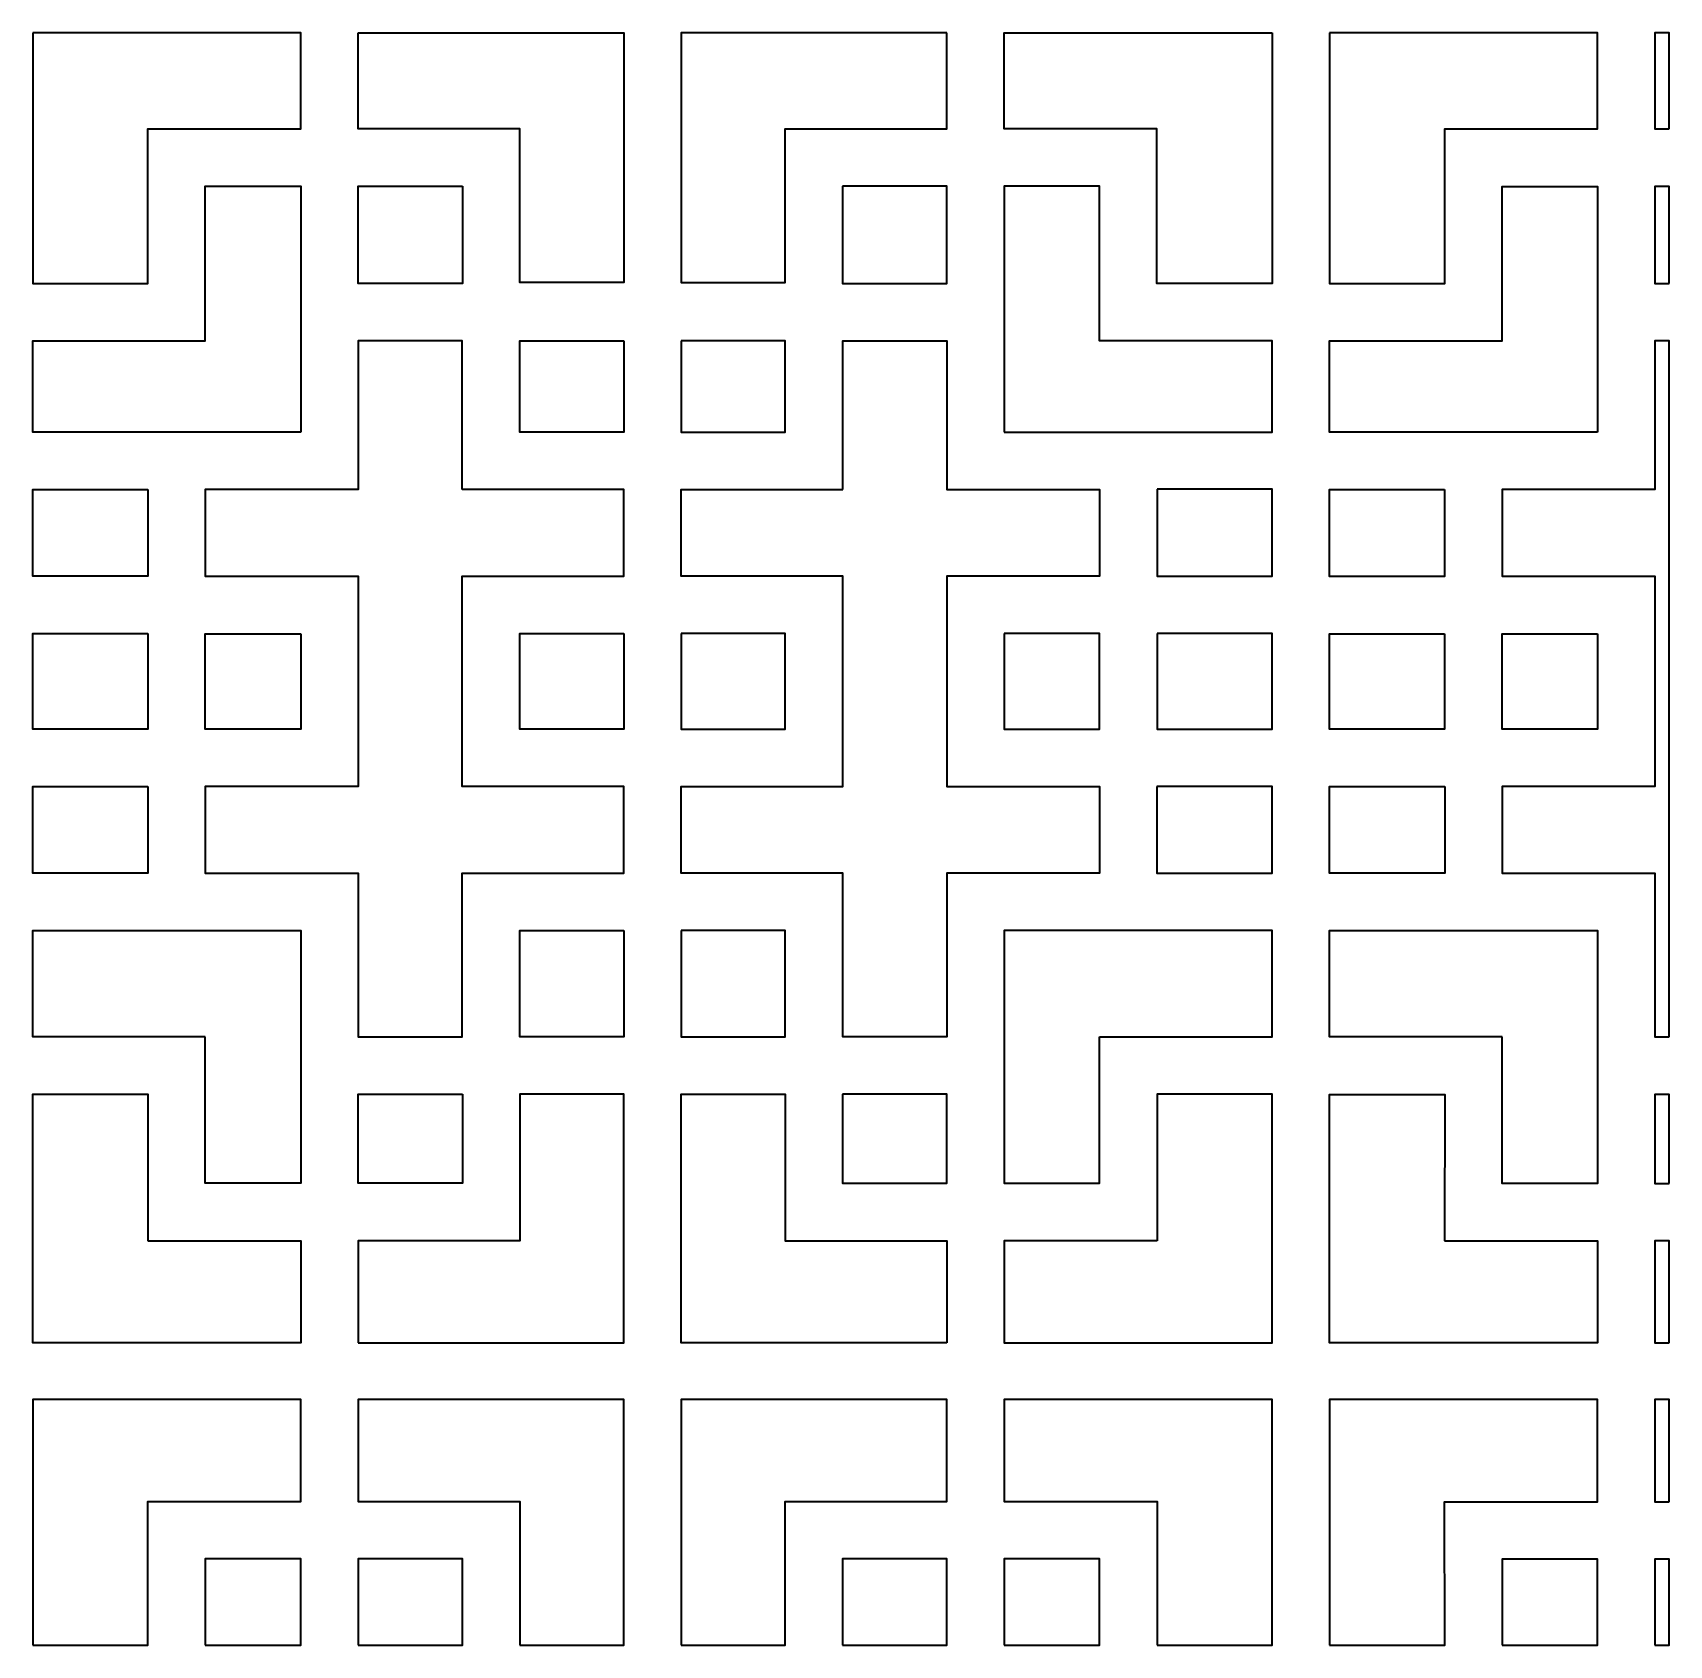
# Model space of a CAD drawing. Header units: centimetres. Extents: x 24 to 482, y -156 to 120.
# Drawn here: x 196.2 to 247.5, y -156 to -105.5 of the extents above; entities that cross this region are included whole.
import ezdxf

# ---------------------------------------------------------------- set-up
doc = ezdxf.new("R2010")
doc.units = ezdxf.units.CM
doc.header["$MEASUREMENT"] = 0
doc.layers.add('layer 1', color=7, linetype='Continuous')

msp = doc.modelspace()

# ---------------------------------------------------------------- linework, layer by layer
at = {"layer": 'layer 1', "color": 250, "lineweight": 35}
for points, knots in [([(196.15832, -105.45754), (196.15832, -105.45754), (204.56332, -105.45754), (204.56332, -105.45754), (204.56332, -105.45754), (204.56332, -105.45754), (204.56332, -108.46754), (204.56332, -108.46754), (204.56332, -108.46754), (204.56332, -108.46754), (199.77082, -108.46754), (199.77082, -108.46754), (199.77082, -108.46754), (199.77082, -108.46754), (199.77082, -113.31254), (199.77082, -113.31254), (199.77082, -113.31254), (199.77082, -113.31254), (196.15832, -113.31254), (196.15832, -113.31254), (196.15832, -113.31254), (196.15832, -113.31254), (196.15832, -105.45754), (196.15832, -105.45754)], [0, 0, 0, 0, 0.14285714, 0.14285714, 0.14285714, 0.14285714, 0.28571429, 0.28571429, 0.28571429, 0.28571429, 0.42857143, 0.42857143, 0.42857143, 0.42857143, 0.57142857, 0.57142857, 0.57142857, 0.57142857, 0.71428571, 0.71428571, 0.71428571, 0.71428571, 1, 1, 1, 1]), ([(206.36331, -105.45754), (206.36331, -105.45754), (206.36331, -108.46754), (206.36331, -108.46754), (206.36331, -108.46754), (206.36331, -108.46754), (211.43332, -108.46754), (211.43332, -108.46754), (211.43332, -108.46754), (211.43332, -108.46754), (211.43332, -113.28254), (211.43332, -113.28254), (211.43332, -113.28254), (211.43332, -113.28254), (214.69582, -113.28254), (214.69582, -113.28254), (214.69582, -113.28254), (214.69582, -113.28254), (214.69582, -105.45254), (214.69582, -105.45254), (214.69582, -105.45254), (214.69582, -105.45254), (206.36331, -105.45754), (206.36331, -105.45754)], [0, 0, 0, 0, 0.14285714, 0.14285714, 0.14285714, 0.14285714, 0.28571429, 0.28571429, 0.28571429, 0.28571429, 0.42857143, 0.42857143, 0.42857143, 0.42857143, 0.57142857, 0.57142857, 0.57142857, 0.57142857, 0.71428571, 0.71428571, 0.71428571, 0.71428571, 1, 1, 1, 1]), ([(224.82582, -105.45754), (224.82582, -105.45754), (224.82582, -108.46754), (224.82582, -108.46754), (224.82582, -108.46754), (224.82582, -108.46754), (219.75832, -108.46754), (219.75832, -108.46754), (219.75832, -108.46754), (219.75832, -108.46754), (219.75832, -113.28254), (219.75832, -113.28254), (219.75832, -113.28254), (219.75832, -113.28254), (216.49582, -113.28254), (216.49582, -113.28254), (216.49582, -113.28254), (216.49582, -113.28254), (216.49582, -105.45254), (216.49582, -105.45254), (216.49582, -105.45254), (216.49582, -105.45254), (224.82582, -105.45754), (224.82582, -105.45754)], [0, 0, 0, 0, 0.14285714, 0.14285714, 0.14285714, 0.14285714, 0.28571429, 0.28571429, 0.28571429, 0.28571429, 0.42857143, 0.42857143, 0.42857143, 0.42857143, 0.57142857, 0.57142857, 0.57142857, 0.57142857, 0.71428571, 0.71428571, 0.71428571, 0.71428571, 1, 1, 1, 1]), ([(235.03082, -105.45754), (235.03082, -105.45754), (226.62582, -105.45754), (226.62582, -105.45754), (226.62582, -105.45754), (226.62582, -105.45754), (226.62582, -108.46754), (226.62582, -108.46754), (226.62582, -108.46754), (226.62582, -108.46754), (231.41832, -108.46754), (231.41832, -108.46754), (231.41832, -108.46754), (231.41832, -108.46754), (231.41832, -113.31254), (231.41832, -113.31254), (231.41832, -113.31254), (231.41832, -113.31254), (235.03082, -113.31254), (235.03082, -113.31254), (235.03082, -113.31254), (235.03082, -113.31254), (235.03082, -105.45754), (235.03082, -105.45754)], [0, 0, 0, 0, 0.14285714, 0.14285714, 0.14285714, 0.14285714, 0.28571429, 0.28571429, 0.28571429, 0.28571429, 0.42857143, 0.42857143, 0.42857143, 0.42857143, 0.57142857, 0.57142857, 0.57142857, 0.57142857, 0.71428571, 0.71428571, 0.71428571, 0.71428571, 1, 1, 1, 1]), ([(236.83082, -105.46004), (236.83082, -105.46004), (245.23582, -105.46004), (245.23582, -105.46004), (245.23582, -105.46004), (245.23582, -105.46004), (245.23582, -108.47004), (245.23582, -108.47004), (245.23582, -108.47004), (245.23582, -108.47004), (240.44332, -108.47004), (240.44332, -108.47004), (240.44332, -108.47004), (240.44332, -108.47004), (240.44332, -113.31754), (240.44332, -113.31754), (240.44332, -113.31754), (240.44332, -113.31754), (236.83082, -113.31754), (236.83082, -113.31754), (236.83082, -113.31754), (236.83082, -113.31754), (236.83082, -105.46004), (236.83082, -105.46004)], [0, 0, 0, 0, 0.14285714, 0.14285714, 0.14285714, 0.14285714, 0.28571429, 0.28571429, 0.28571429, 0.28571429, 0.42857143, 0.42857143, 0.42857143, 0.42857143, 0.57142857, 0.57142857, 0.57142857, 0.57142857, 0.71428571, 0.71428571, 0.71428571, 0.71428571, 1, 1, 1, 1]), ([(247.48581, -108.47004), (247.48581, -108.47004), (247.03582, -108.47004), (247.03582, -108.47004), (247.03582, -108.47004), (247.03582, -108.47004), (247.03582, -105.46004), (247.03582, -105.46004), (247.03582, -105.46004), (247.03582, -105.46004), (247.48581, -105.46004), (247.48581, -105.46004), (247.48581, -105.46004), (247.48581, -105.46004), (247.48581, -108.47004), (247.48581, -108.47004)], [0, 0, 0, 0, 0.2, 0.2, 0.2, 0.2, 0.4, 0.4, 0.4, 0.4, 0.6, 0.6, 0.6, 0.6, 1, 1, 1, 1]), ([(204.56332, -117.97004), (204.56332, -117.97004), (204.56332, -110.26754), (204.56332, -110.26754), (204.56332, -110.26754), (204.56332, -110.26754), (201.57082, -110.26754), (201.57082, -110.26754), (201.57082, -110.26754), (201.57082, -110.26754), (201.57082, -115.11254), (201.57082, -115.11254), (201.57082, -115.11254), (201.57082, -115.11254), (196.15832, -115.11254), (196.15832, -115.11254), (196.15832, -115.11254), (196.15832, -115.11254), (196.15832, -117.97004), (196.15832, -117.97004), (196.15832, -117.97004), (196.15832, -117.97004), (204.56332, -117.97004), (204.56332, -117.97004)], [0, 0, 0, 0, 0.14285714, 0.14285714, 0.14285714, 0.14285714, 0.28571429, 0.28571429, 0.28571429, 0.28571429, 0.42857143, 0.42857143, 0.42857143, 0.42857143, 0.57142857, 0.57142857, 0.57142857, 0.57142857, 0.71428571, 0.71428571, 0.71428571, 0.71428571, 1, 1, 1, 1]), ([(209.63332, -110.26754), (209.63332, -110.26754), (206.36331, -110.26754), (206.36331, -110.26754), (206.36331, -110.26754), (206.36331, -110.26754), (206.36331, -113.31254), (206.36331, -113.31254), (206.36331, -113.31254), (206.36331, -113.31254), (209.63332, -113.31254), (209.63332, -113.31254), (209.63332, -113.31254), (209.63332, -113.31254), (209.63332, -110.26754), (209.63332, -110.26754)], [0, 0, 0, 0, 0.2, 0.2, 0.2, 0.2, 0.4, 0.4, 0.4, 0.4, 0.6, 0.6, 0.6, 0.6, 1, 1, 1, 1]), ([(221.55832, -110.26754), (221.55832, -110.26754), (224.82832, -110.26754), (224.82832, -110.26754), (224.82832, -110.26754), (224.82832, -110.26754), (224.82832, -113.31254), (224.82832, -113.31254), (224.82832, -113.31254), (224.82832, -113.31254), (221.55832, -113.31254), (221.55832, -113.31254), (221.55832, -113.31254), (221.55832, -113.31254), (221.55832, -110.26754), (221.55832, -110.26754)], [0, 0, 0, 0, 0.2, 0.2, 0.2, 0.2, 0.4, 0.4, 0.4, 0.4, 0.6, 0.6, 0.6, 0.6, 1, 1, 1, 1]), ([(226.62582, -117.97004), (226.62582, -117.97004), (226.62582, -110.26754), (226.62582, -110.26754), (226.62582, -110.26754), (226.62582, -110.26754), (229.62082, -110.26754), (229.62082, -110.26754), (229.62082, -110.26754), (229.62082, -110.26754), (229.62082, -115.11254), (229.62082, -115.11254), (229.62082, -115.11254), (229.62082, -115.11254), (235.03082, -115.11254), (235.03082, -115.11254), (235.03082, -115.11254), (235.03082, -115.11254), (235.03082, -117.97004), (235.03082, -117.97004), (235.03082, -117.97004), (235.03082, -117.97004), (226.62582, -117.97004), (226.62582, -117.97004)], [0, 0, 0, 0, 0.14285714, 0.14285714, 0.14285714, 0.14285714, 0.28571429, 0.28571429, 0.28571429, 0.28571429, 0.42857143, 0.42857143, 0.42857143, 0.42857143, 0.57142857, 0.57142857, 0.57142857, 0.57142857, 0.71428571, 0.71428571, 0.71428571, 0.71428571, 1, 1, 1, 1]), ([(245.23582, -117.97254), (245.23582, -117.97254), (245.23582, -110.27004), (245.23582, -110.27004), (245.23582, -110.27004), (245.23582, -110.27004), (242.24082, -110.27004), (242.24082, -110.27004), (242.24082, -110.27004), (242.24082, -110.27004), (242.24082, -115.11504), (242.24082, -115.11504), (242.24082, -115.11504), (242.24082, -115.11504), (236.83082, -115.11504), (236.83082, -115.11504), (236.83082, -115.11504), (236.83082, -115.11504), (236.83082, -117.97254), (236.83082, -117.97254), (236.83082, -117.97254), (236.83082, -117.97254), (245.23582, -117.97254), (245.23582, -117.97254)], [0, 0, 0, 0, 0.14285714, 0.14285714, 0.14285714, 0.14285714, 0.28571429, 0.28571429, 0.28571429, 0.28571429, 0.42857143, 0.42857143, 0.42857143, 0.42857143, 0.57142857, 0.57142857, 0.57142857, 0.57142857, 0.71428571, 0.71428571, 0.71428571, 0.71428571, 1, 1, 1, 1]), ([(247.48581, -113.31754), (247.48581, -113.31754), (247.03332, -113.31754), (247.03332, -113.31754), (247.03332, -113.31754), (247.03332, -113.31754), (247.03332, -110.27004), (247.03332, -110.27004), (247.03332, -110.27004), (247.03332, -110.27004), (247.48581, -110.27004), (247.48581, -110.27004), (247.48581, -110.27004), (247.48581, -110.27004), (247.48581, -113.31754), (247.48581, -113.31754)], [0, 0, 0, 0, 0.2, 0.2, 0.2, 0.2, 0.4, 0.4, 0.4, 0.4, 0.6, 0.6, 0.6, 0.6, 1, 1, 1, 1]), ([(209.62832, -119.77004), (209.62832, -119.77004), (214.69582, -119.77004), (214.69582, -119.77004), (214.69582, -119.77004), (214.69582, -119.77004), (214.69582, -122.49004), (214.69582, -122.49004), (214.69582, -122.49004), (214.69582, -122.49004), (209.62832, -122.49004), (209.62832, -122.49004), (209.62832, -122.49004), (209.62832, -122.49004), (209.62832, -129.08504), (209.62832, -129.08504), (209.62832, -129.08504), (209.62832, -129.08504), (214.69582, -129.08504), (214.69582, -129.08504), (214.69582, -129.08504), (214.69582, -129.08504), (214.69582, -131.79754), (214.69582, -131.79754), (214.69582, -131.79754), (214.69582, -131.79754), (209.62832, -131.79754), (209.62832, -131.79754), (209.62832, -131.79754), (209.62832, -131.79754), (209.62832, -136.93504), (209.62832, -136.93504), (209.62832, -136.93504), (209.62832, -136.93504), (206.36581, -136.93504), (206.36581, -136.93504), (206.36581, -136.93504), (206.36581, -136.93504), (206.36581, -131.79754), (206.36581, -131.79754), (206.36581, -131.79754), (206.36581, -131.79754), (201.56832, -131.79754), (201.56832, -131.79754), (201.56832, -131.79754), (201.56832, -131.79754), (201.56832, -129.08504), (201.56832, -129.08504), (201.56832, -129.08504), (201.56832, -129.08504), (206.36581, -129.08504), (206.36581, -129.08504), (206.36581, -129.08504), (206.36581, -129.08504), (206.36581, -122.49004), (206.36581, -122.49004), (206.36581, -122.49004), (206.36581, -122.49004), (201.56832, -122.49004), (201.56832, -122.49004), (201.56832, -122.49004), (201.56832, -122.49004), (201.56832, -119.77004), (201.56832, -119.77004), (201.56832, -119.77004), (201.56832, -119.77004), (206.36581, -119.77004), (206.36581, -119.77004), (206.36581, -119.77004), (206.36581, -119.77004), (206.36581, -115.11004), (206.36581, -115.11004), (206.36581, -115.11004), (206.36581, -115.11004), (209.62832, -115.11004), (209.62832, -115.11004), (209.62832, -115.11004), (209.62832, -115.11004), (209.62832, -119.77004), (209.62832, -119.77004)], [0, 0, 0, 0, 0.04761905, 0.04761905, 0.04761905, 0.04761905, 0.0952381, 0.0952381, 0.0952381, 0.0952381, 0.14285714, 0.14285714, 0.14285714, 0.14285714, 0.19047619, 0.19047619, 0.19047619, 0.19047619, 0.23809524, 0.23809524, 0.23809524, 0.23809524, 0.28571429, 0.28571429, 0.28571429, 0.28571429, 0.33333333, 0.33333333, 0.33333333, 0.33333333, 0.38095238, 0.38095238, 0.38095238, 0.38095238, 0.42857143, 0.42857143, 0.42857143, 0.42857143, 0.47619048, 0.47619048, 0.47619048, 0.47619048, 0.52380952, 0.52380952, 0.52380952, 0.52380952, 0.57142857, 0.57142857, 0.57142857, 0.57142857, 0.61904762, 0.61904762, 0.61904762, 0.61904762, 0.66666667, 0.66666667, 0.66666667, 0.66666667, 0.71428571, 0.71428571, 0.71428571, 0.71428571, 0.76190476, 0.76190476, 0.76190476, 0.76190476, 0.80952381, 0.80952381, 0.80952381, 0.80952381, 0.85714286, 0.85714286, 0.85714286, 0.85714286, 0.9047619, 0.9047619, 0.9047619, 0.9047619, 1, 1, 1, 1]), ([(214.69582, -115.11254), (214.69582, -115.11254), (211.43082, -115.11254), (211.43082, -115.11254), (211.43082, -115.11254), (211.43082, -115.11254), (211.43082, -117.97004), (211.43082, -117.97004), (211.43082, -117.97004), (211.43082, -117.97004), (214.69582, -117.97004), (214.69582, -117.97004), (214.69582, -117.97004), (214.69582, -117.97004), (214.69582, -115.11254), (214.69582, -115.11254)], [0, 0, 0, 0, 0.2, 0.2, 0.2, 0.2, 0.4, 0.4, 0.4, 0.4, 0.6, 0.6, 0.6, 0.6, 1, 1, 1, 1]), ([(221.56332, -119.77004), (221.56332, -119.77004), (216.49582, -119.77004), (216.49582, -119.77004), (216.49582, -119.77004), (216.49582, -119.77004), (216.49582, -122.49004), (216.49582, -122.49004), (216.49582, -122.49004), (216.49582, -122.49004), (221.56332, -122.49004), (221.56332, -122.49004), (221.56332, -122.49004), (221.56332, -122.49004), (221.56332, -129.08504), (221.56332, -129.08504), (221.56332, -129.08504), (221.56332, -129.08504), (216.49332, -129.08504), (216.49332, -129.08504), (216.49332, -129.08504), (216.49332, -129.08504), (216.49332, -131.79754), (216.49332, -131.79754), (216.49332, -131.79754), (216.49332, -131.79754), (221.56332, -131.79754), (221.56332, -131.79754), (221.56332, -131.79754), (221.56332, -131.79754), (221.56332, -136.93504), (221.56332, -136.93504), (221.56332, -136.93504), (221.56332, -136.93504), (224.82582, -136.93504), (224.82582, -136.93504), (224.82582, -136.93504), (224.82582, -136.93504), (224.82582, -131.79754), (224.82582, -131.79754), (224.82582, -131.79754), (224.82582, -131.79754), (229.62082, -131.79754), (229.62082, -131.79754), (229.62082, -131.79754), (229.62082, -131.79754), (229.62082, -129.08504), (229.62082, -129.08504), (229.62082, -129.08504), (229.62082, -129.08504), (224.82582, -129.08504), (224.82582, -129.08504), (224.82582, -129.08504), (224.82582, -129.08504), (224.82582, -122.49004), (224.82582, -122.49004), (224.82582, -122.49004), (224.82582, -122.49004), (229.62082, -122.49004), (229.62082, -122.49004), (229.62082, -122.49004), (229.62082, -122.49004), (229.62082, -119.77004), (229.62082, -119.77004), (229.62082, -119.77004), (229.62082, -119.77004), (224.82582, -119.77004), (224.82582, -119.77004), (224.82582, -119.77004), (224.82582, -119.77004), (224.82582, -115.11004), (224.82582, -115.11004), (224.82582, -115.11004), (224.82582, -115.11004), (221.56332, -115.11004), (221.56332, -115.11004), (221.56332, -115.11004), (221.56332, -115.11004), (221.56332, -119.77004), (221.56332, -119.77004)], [0, 0, 0, 0, 0.04761905, 0.04761905, 0.04761905, 0.04761905, 0.0952381, 0.0952381, 0.0952381, 0.0952381, 0.14285714, 0.14285714, 0.14285714, 0.14285714, 0.19047619, 0.19047619, 0.19047619, 0.19047619, 0.23809524, 0.23809524, 0.23809524, 0.23809524, 0.28571429, 0.28571429, 0.28571429, 0.28571429, 0.33333333, 0.33333333, 0.33333333, 0.33333333, 0.38095238, 0.38095238, 0.38095238, 0.38095238, 0.42857143, 0.42857143, 0.42857143, 0.42857143, 0.47619048, 0.47619048, 0.47619048, 0.47619048, 0.52380952, 0.52380952, 0.52380952, 0.52380952, 0.57142857, 0.57142857, 0.57142857, 0.57142857, 0.61904762, 0.61904762, 0.61904762, 0.61904762, 0.66666667, 0.66666667, 0.66666667, 0.66666667, 0.71428571, 0.71428571, 0.71428571, 0.71428571, 0.76190476, 0.76190476, 0.76190476, 0.76190476, 0.80952381, 0.80952381, 0.80952381, 0.80952381, 0.85714286, 0.85714286, 0.85714286, 0.85714286, 0.9047619, 0.9047619, 0.9047619, 0.9047619, 1, 1, 1, 1]), ([(216.49582, -115.11254), (216.49582, -115.11254), (219.76082, -115.11254), (219.76082, -115.11254), (219.76082, -115.11254), (219.76082, -115.11254), (219.76082, -117.97004), (219.76082, -117.97004), (219.76082, -117.97004), (219.76082, -117.97004), (216.49582, -117.97004), (216.49582, -117.97004), (216.49582, -117.97004), (216.49582, -117.97004), (216.49582, -115.11254), (216.49582, -115.11254)], [0, 0, 0, 0, 0.2, 0.2, 0.2, 0.2, 0.4, 0.4, 0.4, 0.4, 0.6, 0.6, 0.6, 0.6, 1, 1, 1, 1]), ([(247.48581, -136.93754), (247.48581, -136.93754), (247.03582, -136.93754), (247.03582, -136.93754), (247.03582, -136.93754), (247.03582, -136.93754), (247.03582, -131.80004), (247.03582, -131.80004), (247.03582, -131.80004), (247.03582, -131.80004), (242.24082, -131.80004), (242.24082, -131.80004), (242.24082, -131.80004), (242.24082, -131.80004), (242.24082, -129.08754), (242.24082, -129.08754), (242.24082, -129.08754), (242.24082, -129.08754), (247.03582, -129.08754), (247.03582, -129.08754), (247.03582, -129.08754), (247.03582, -129.08754), (247.03582, -122.49254), (247.03582, -122.49254), (247.03582, -122.49254), (247.03582, -122.49254), (242.24082, -122.49254), (242.24082, -122.49254), (242.24082, -122.49254), (242.24082, -122.49254), (242.24082, -119.77254), (242.24082, -119.77254), (242.24082, -119.77254), (242.24082, -119.77254), (247.03582, -119.77504), (247.03582, -119.77504), (247.03582, -119.77504), (247.03582, -119.77504), (247.03582, -115.11254), (247.03582, -115.11254), (247.03582, -115.11254), (247.03582, -115.11254), (247.48581, -115.11254), (247.48581, -115.11254), (247.48581, -115.11254), (247.48581, -115.11254), (247.48581, -136.93754), (247.48581, -136.93754)], [0, 0, 0, 0, 0.07692308, 0.07692308, 0.07692308, 0.07692308, 0.15384615, 0.15384615, 0.15384615, 0.15384615, 0.23076923, 0.23076923, 0.23076923, 0.23076923, 0.30769231, 0.30769231, 0.30769231, 0.30769231, 0.38461538, 0.38461538, 0.38461538, 0.38461538, 0.46153846, 0.46153846, 0.46153846, 0.46153846, 0.53846154, 0.53846154, 0.53846154, 0.53846154, 0.61538462, 0.61538462, 0.61538462, 0.61538462, 0.69230769, 0.69230769, 0.69230769, 0.69230769, 0.76923077, 0.76923077, 0.76923077, 0.76923077, 0.84615385, 0.84615385, 0.84615385, 0.84615385, 1, 1, 1, 1]), ([(199.76832, -119.76754), (199.76832, -119.76754), (196.15832, -119.76754), (196.15832, -119.76754), (196.15832, -119.76754), (196.15832, -119.76754), (196.15832, -122.49254), (196.15832, -122.49254), (196.15832, -122.49254), (196.15832, -122.49254), (199.76832, -122.49254), (199.76832, -122.49254), (199.76832, -122.49254), (199.76832, -122.49254), (199.76832, -119.76754), (199.76832, -119.76754)], [0, 0, 0, 0, 0.2, 0.2, 0.2, 0.2, 0.4, 0.4, 0.4, 0.4, 0.6, 0.6, 0.6, 0.6, 1, 1, 1, 1]), ([(231.42332, -119.76504), (231.42332, -119.76504), (235.03082, -119.76504), (235.03082, -119.76504), (235.03082, -119.76504), (235.03082, -119.76504), (235.03082, -122.49254), (235.03082, -122.49254), (235.03082, -122.49254), (235.03082, -122.49254), (231.42332, -122.49254), (231.42332, -122.49254), (231.42332, -122.49254), (231.42332, -122.49254), (231.42332, -119.76504), (231.42332, -119.76504)], [0, 0, 0, 0, 0.2, 0.2, 0.2, 0.2, 0.4, 0.4, 0.4, 0.4, 0.6, 0.6, 0.6, 0.6, 1, 1, 1, 1]), ([(240.44082, -119.77004), (240.44082, -119.77004), (236.83082, -119.77004), (236.83082, -119.77004), (236.83082, -119.77004), (236.83082, -119.77004), (236.83082, -122.49504), (236.83082, -122.49504), (236.83082, -122.49504), (236.83082, -122.49504), (240.44082, -122.49504), (240.44082, -122.49504), (240.44082, -122.49504), (240.44082, -122.49504), (240.44082, -119.77004), (240.44082, -119.77004)], [0, 0, 0, 0, 0.2, 0.2, 0.2, 0.2, 0.4, 0.4, 0.4, 0.4, 0.6, 0.6, 0.6, 0.6, 1, 1, 1, 1]), ([(199.77082, -124.29004), (199.77082, -124.29004), (196.15832, -124.29004), (196.15832, -124.29004), (196.15832, -124.29004), (196.15832, -124.29004), (196.15832, -127.28504), (196.15832, -127.28504), (196.15832, -127.28504), (196.15832, -127.28504), (199.77082, -127.28504), (199.77082, -127.28504), (199.77082, -127.28504), (199.77082, -127.28504), (199.77082, -124.29004), (199.77082, -124.29004)], [0, 0, 0, 0, 0.2, 0.2, 0.2, 0.2, 0.4, 0.4, 0.4, 0.4, 0.6, 0.6, 0.6, 0.6, 1, 1, 1, 1]), ([(204.56582, -124.29254), (204.56582, -124.29254), (201.56832, -124.29254), (201.56832, -124.29254), (201.56832, -124.29254), (201.56832, -124.29254), (201.56832, -127.28504), (201.56832, -127.28504), (201.56832, -127.28504), (201.56832, -127.28504), (204.56582, -127.28504), (204.56582, -127.28504), (204.56582, -127.28504), (204.56582, -127.28504), (204.56582, -124.29254), (204.56582, -124.29254)], [0, 0, 0, 0, 0.2, 0.2, 0.2, 0.2, 0.4, 0.4, 0.4, 0.4, 0.6, 0.6, 0.6, 0.6, 1, 1, 1, 1]), ([(214.69582, -124.29004), (214.69582, -124.29004), (211.43082, -124.29004), (211.43082, -124.29004), (211.43082, -124.29004), (211.43082, -124.29004), (211.43082, -127.28504), (211.43082, -127.28504), (211.43082, -127.28504), (211.43082, -127.28504), (214.69582, -127.28504), (214.69582, -127.28504), (214.69582, -127.28504), (214.69582, -127.28504), (214.69582, -124.29004), (214.69582, -124.29004)], [0, 0, 0, 0, 0.2, 0.2, 0.2, 0.2, 0.4, 0.4, 0.4, 0.4, 0.6, 0.6, 0.6, 0.6, 1, 1, 1, 1]), ([(216.49332, -124.29004), (216.49332, -124.29004), (219.76082, -124.29004), (219.76082, -124.29004), (219.76082, -124.29004), (219.76082, -124.29004), (219.76082, -127.28504), (219.76082, -127.28504), (219.76082, -127.28504), (219.76082, -127.28504), (216.49332, -127.28504), (216.49332, -127.28504), (216.49332, -127.28504), (216.49332, -127.28504), (216.49332, -124.29004), (216.49332, -124.29004)], [0, 0, 0, 0, 0.2, 0.2, 0.2, 0.2, 0.4, 0.4, 0.4, 0.4, 0.6, 0.6, 0.6, 0.6, 1, 1, 1, 1]), ([(226.62582, -124.29004), (226.62582, -124.29004), (229.62082, -124.29004), (229.62082, -124.29004), (229.62082, -124.29004), (229.62082, -124.29004), (229.62082, -127.28504), (229.62082, -127.28504), (229.62082, -127.28504), (229.62082, -127.28504), (226.62582, -127.28504), (226.62582, -127.28504), (226.62582, -127.28504), (226.62582, -127.28504), (226.62582, -124.29004), (226.62582, -124.29004)], [0, 0, 0, 0, 0.2, 0.2, 0.2, 0.2, 0.4, 0.4, 0.4, 0.4, 0.6, 0.6, 0.6, 0.6, 1, 1, 1, 1]), ([(231.42082, -124.29004), (231.42082, -124.29004), (235.03082, -124.29004), (235.03082, -124.29004), (235.03082, -124.29004), (235.03082, -124.29004), (235.03082, -127.28504), (235.03082, -127.28504), (235.03082, -127.28504), (235.03082, -127.28504), (231.42082, -127.28504), (231.42082, -127.28504), (231.42082, -127.28504), (231.42082, -127.28504), (231.42082, -124.29004), (231.42082, -124.29004)], [0, 0, 0, 0, 0.2, 0.2, 0.2, 0.2, 0.4, 0.4, 0.4, 0.4, 0.6, 0.6, 0.6, 0.6, 1, 1, 1, 1]), ([(240.44082, -124.29254), (240.44082, -124.29254), (236.83082, -124.29254), (236.83082, -124.29254), (236.83082, -124.29254), (236.83082, -124.29254), (236.83082, -127.28754), (236.83082, -127.28754), (236.83082, -127.28754), (236.83082, -127.28754), (240.44082, -127.28754), (240.44082, -127.28754), (240.44082, -127.28754), (240.44082, -127.28754), (240.44082, -124.29254), (240.44082, -124.29254)], [0, 0, 0, 0, 0.2, 0.2, 0.2, 0.2, 0.4, 0.4, 0.4, 0.4, 0.6, 0.6, 0.6, 0.6, 1, 1, 1, 1]), ([(245.23582, -124.29504), (245.23582, -124.29504), (242.24082, -124.29504), (242.24082, -124.29504), (242.24082, -124.29504), (242.24082, -124.29504), (242.24082, -127.28754), (242.24082, -127.28754), (242.24082, -127.28754), (242.24082, -127.28754), (245.23582, -127.28754), (245.23582, -127.28754), (245.23582, -127.28754), (245.23582, -127.28754), (245.23582, -124.29504), (245.23582, -124.29504)], [0, 0, 0, 0, 0.2, 0.2, 0.2, 0.2, 0.4, 0.4, 0.4, 0.4, 0.6, 0.6, 0.6, 0.6, 1, 1, 1, 1]), ([(199.77082, -129.08504), (199.77082, -129.08504), (196.15832, -129.08504), (196.15832, -129.08504), (196.15832, -129.08504), (196.15832, -129.08504), (196.15832, -131.79754), (196.15832, -131.79754), (196.15832, -131.79754), (196.15832, -131.79754), (199.77082, -131.79754), (199.77082, -131.79754), (199.77082, -131.79754), (199.77082, -131.79754), (199.77082, -129.08504), (199.77082, -129.08504)], [0, 0, 0, 0, 0.2, 0.2, 0.2, 0.2, 0.4, 0.4, 0.4, 0.4, 0.6, 0.6, 0.6, 0.6, 1, 1, 1, 1]), ([(231.41832, -129.08254), (231.41832, -129.08254), (235.03082, -129.08254), (235.03082, -129.08254), (235.03082, -129.08254), (235.03082, -129.08254), (235.03082, -131.79754), (235.03082, -131.79754), (235.03082, -131.79754), (235.03082, -131.79754), (231.41832, -131.79754), (231.41832, -131.79754), (231.41832, -131.79754), (231.41832, -131.79754), (231.41832, -129.08254), (231.41832, -129.08254)], [0, 0, 0, 0, 0.2, 0.2, 0.2, 0.2, 0.4, 0.4, 0.4, 0.4, 0.6, 0.6, 0.6, 0.6, 1, 1, 1, 1]), ([(240.44332, -129.08754), (240.44332, -129.08754), (236.83082, -129.08754), (236.83082, -129.08754), (236.83082, -129.08754), (236.83082, -129.08754), (236.83082, -131.80004), (236.83082, -131.80004), (236.83082, -131.80004), (236.83082, -131.80004), (240.44332, -131.80004), (240.44332, -131.80004), (240.44332, -131.80004), (240.44332, -131.80004), (240.44332, -129.08754), (240.44332, -129.08754)], [0, 0, 0, 0, 0.2, 0.2, 0.2, 0.2, 0.4, 0.4, 0.4, 0.4, 0.6, 0.6, 0.6, 0.6, 1, 1, 1, 1]), ([(201.56832, -136.93504), (201.56832, -136.93504), (201.56832, -141.52504), (201.56832, -141.52504), (201.56832, -141.52504), (201.56832, -141.52504), (204.56332, -141.52504), (204.56332, -141.52504), (204.56332, -141.52504), (204.56332, -141.52504), (204.56332, -133.60004), (204.56332, -133.60004), (204.56332, -133.60004), (204.56332, -133.60004), (196.15832, -133.60004), (196.15832, -133.60004), (196.15832, -133.60004), (196.15832, -133.60004), (196.15832, -136.93504), (196.15832, -136.93504), (196.15832, -136.93504), (196.15832, -136.93504), (201.56832, -136.93504), (201.56832, -136.93504)], [0, 0, 0, 0, 0.14285714, 0.14285714, 0.14285714, 0.14285714, 0.28571429, 0.28571429, 0.28571429, 0.28571429, 0.42857143, 0.42857143, 0.42857143, 0.42857143, 0.57142857, 0.57142857, 0.57142857, 0.57142857, 0.71428571, 0.71428571, 0.71428571, 0.71428571, 1, 1, 1, 1]), ([(214.69582, -133.59754), (214.69582, -133.59754), (211.43332, -133.59754), (211.43332, -133.59754), (211.43332, -133.59754), (211.43332, -133.59754), (211.43332, -136.93504), (211.43332, -136.93504), (211.43332, -136.93504), (211.43332, -136.93504), (214.69582, -136.93504), (214.69582, -136.93504), (214.69582, -136.93504), (214.69582, -136.93504), (214.69582, -133.59754), (214.69582, -133.59754)], [0, 0, 0, 0, 0.2, 0.2, 0.2, 0.2, 0.4, 0.4, 0.4, 0.4, 0.6, 0.6, 0.6, 0.6, 1, 1, 1, 1]), ([(216.49582, -133.59754), (216.49582, -133.59754), (219.75832, -133.59754), (219.75832, -133.59754), (219.75832, -133.59754), (219.75832, -133.59754), (219.75832, -136.93504), (219.75832, -136.93504), (219.75832, -136.93504), (219.75832, -136.93504), (216.49582, -136.93504), (216.49582, -136.93504), (216.49582, -136.93504), (216.49582, -136.93504), (216.49582, -133.59754), (216.49582, -133.59754)], [0, 0, 0, 0, 0.2, 0.2, 0.2, 0.2, 0.4, 0.4, 0.4, 0.4, 0.6, 0.6, 0.6, 0.6, 1, 1, 1, 1]), ([(229.62082, -136.93504), (229.62082, -136.93504), (229.62082, -141.52504), (229.62082, -141.52504), (229.62082, -141.52504), (229.62082, -141.52504), (226.62582, -141.52504), (226.62582, -141.52504), (226.62582, -141.52504), (226.62582, -141.52504), (226.62582, -133.59754), (226.62582, -133.59754), (226.62582, -133.59754), (226.62582, -133.59754), (235.03082, -133.59754), (235.03082, -133.59754), (235.03082, -133.59754), (235.03082, -133.59754), (235.03082, -136.93504), (235.03082, -136.93504), (235.03082, -136.93504), (235.03082, -136.93504), (229.62082, -136.93504), (229.62082, -136.93504)], [0, 0, 0, 0, 0.14285714, 0.14285714, 0.14285714, 0.14285714, 0.28571429, 0.28571429, 0.28571429, 0.28571429, 0.42857143, 0.42857143, 0.42857143, 0.42857143, 0.57142857, 0.57142857, 0.57142857, 0.57142857, 0.71428571, 0.71428571, 0.71428571, 0.71428571, 1, 1, 1, 1]), ([(242.24082, -136.93754), (242.24082, -136.93754), (242.24082, -141.52754), (242.24082, -141.52754), (242.24082, -141.52754), (242.24082, -141.52754), (245.23582, -141.52754), (245.23582, -141.52754), (245.23582, -141.52754), (245.23582, -141.52754), (245.23582, -133.60254), (245.23582, -133.60254), (245.23582, -133.60254), (245.23582, -133.60254), (236.83082, -133.60254), (236.83082, -133.60254), (236.83082, -133.60254), (236.83082, -133.60254), (236.83082, -136.93754), (236.83082, -136.93754), (236.83082, -136.93754), (236.83082, -136.93754), (242.24082, -136.93754), (242.24082, -136.93754)], [0, 0, 0, 0, 0.14285714, 0.14285714, 0.14285714, 0.14285714, 0.28571429, 0.28571429, 0.28571429, 0.28571429, 0.42857143, 0.42857143, 0.42857143, 0.42857143, 0.57142857, 0.57142857, 0.57142857, 0.57142857, 0.71428571, 0.71428571, 0.71428571, 0.71428571, 1, 1, 1, 1]), ([(199.77082, -143.32504), (199.77082, -143.32504), (199.77082, -138.73504), (199.77082, -138.73504), (199.77082, -138.73504), (199.77082, -138.73504), (196.16082, -138.73504), (196.16082, -138.73504), (196.16082, -138.73504), (196.16082, -138.73504), (196.16082, -146.52504), (196.16082, -146.52504), (196.16082, -146.52504), (196.16082, -146.52504), (204.56332, -146.52504), (204.56332, -146.52504), (204.56332, -146.52504), (204.56332, -146.52504), (204.56332, -143.32504), (204.56332, -143.32504), (204.56332, -143.32504), (204.56332, -143.32504), (199.77082, -143.32504), (199.77082, -143.32504)], [0, 0, 0, 0, 0.14285714, 0.14285714, 0.14285714, 0.14285714, 0.28571429, 0.28571429, 0.28571429, 0.28571429, 0.42857143, 0.42857143, 0.42857143, 0.42857143, 0.57142857, 0.57142857, 0.57142857, 0.57142857, 0.71428571, 0.71428571, 0.71428571, 0.71428571, 1, 1, 1, 1]), ([(209.63332, -138.73504), (209.63332, -138.73504), (206.36331, -138.73504), (206.36331, -138.73504), (206.36331, -138.73504), (206.36331, -138.73504), (206.36331, -141.52504), (206.36331, -141.52504), (206.36331, -141.52504), (206.36331, -141.52504), (209.63332, -141.52504), (209.63332, -141.52504), (209.63332, -141.52504), (209.63332, -141.52504), (209.63332, -138.73504), (209.63332, -138.73504)], [0, 0, 0, 0, 0.2, 0.2, 0.2, 0.2, 0.4, 0.4, 0.4, 0.4, 0.6, 0.6, 0.6, 0.6, 1, 1, 1, 1]), ([(206.36331, -146.52504), (206.36331, -146.52504), (206.36331, -143.32504), (206.36331, -143.32504), (206.36331, -143.32504), (206.36331, -143.32504), (211.43082, -143.32504), (211.43082, -143.32504), (211.43082, -143.32504), (211.43082, -143.32504), (211.43082, -138.73504), (211.43082, -138.73504), (211.43082, -138.73504), (211.43082, -138.73504), (214.69582, -138.73504), (214.69582, -138.73504), (214.69582, -138.73504), (214.69582, -138.73504), (214.69582, -146.52504), (214.69582, -146.52504), (214.69582, -146.52504), (214.69582, -146.52504), (206.36331, -146.52504), (206.36331, -146.52504)], [0, 0, 0, 0, 0.14285714, 0.14285714, 0.14285714, 0.14285714, 0.28571429, 0.28571429, 0.28571429, 0.28571429, 0.42857143, 0.42857143, 0.42857143, 0.42857143, 0.57142857, 0.57142857, 0.57142857, 0.57142857, 0.71428571, 0.71428571, 0.71428571, 0.71428571, 1, 1, 1, 1]), ([(224.82582, -146.52504), (224.82582, -146.52504), (224.82582, -143.32504), (224.82582, -143.32504), (224.82582, -143.32504), (224.82582, -143.32504), (219.76082, -143.32504), (219.76082, -143.32504), (219.76082, -143.32504), (219.76082, -143.32504), (219.76082, -138.73504), (219.76082, -138.73504), (219.76082, -138.73504), (219.76082, -138.73504), (216.49582, -138.73504), (216.49582, -138.73504), (216.49582, -138.73504), (216.49582, -138.73504), (216.49582, -146.52504), (216.49582, -146.52504), (216.49582, -146.52504), (216.49582, -146.52504), (224.82582, -146.52504), (224.82582, -146.52504)], [0, 0, 0, 0, 0.14285714, 0.14285714, 0.14285714, 0.14285714, 0.28571429, 0.28571429, 0.28571429, 0.28571429, 0.42857143, 0.42857143, 0.42857143, 0.42857143, 0.57142857, 0.57142857, 0.57142857, 0.57142857, 0.71428571, 0.71428571, 0.71428571, 0.71428571, 1, 1, 1, 1]), ([(221.55832, -138.73504), (221.55832, -138.73504), (224.82832, -138.73504), (224.82832, -138.73504), (224.82832, -138.73504), (224.82832, -138.73504), (224.82832, -141.52504), (224.82832, -141.52504), (224.82832, -141.52504), (224.82832, -141.52504), (221.55832, -141.52504), (221.55832, -141.52504), (221.55832, -141.52504), (221.55832, -141.52504), (221.55832, -138.73504), (221.55832, -138.73504)], [0, 0, 0, 0, 0.2, 0.2, 0.2, 0.2, 0.4, 0.4, 0.4, 0.4, 0.6, 0.6, 0.6, 0.6, 1, 1, 1, 1]), ([(231.42082, -143.32504), (231.42082, -143.32504), (231.42082, -138.73504), (231.42082, -138.73504), (231.42082, -138.73504), (231.42082, -138.73504), (235.03082, -138.73504), (235.03082, -138.73504), (235.03082, -138.73504), (235.03082, -138.73504), (235.03082, -146.52504), (235.03082, -146.52504), (235.03082, -146.52504), (235.03082, -146.52504), (226.62582, -146.52504), (226.62582, -146.52504), (226.62582, -146.52504), (226.62582, -146.52504), (226.62582, -143.32504), (226.62582, -143.32504), (226.62582, -143.32504), (226.62582, -143.32504), (231.42082, -143.32504), (231.42082, -143.32504)], [0, 0, 0, 0, 0.14285714, 0.14285714, 0.14285714, 0.14285714, 0.28571429, 0.28571429, 0.28571429, 0.28571429, 0.42857143, 0.42857143, 0.42857143, 0.42857143, 0.57142857, 0.57142857, 0.57142857, 0.57142857, 0.71428571, 0.71428571, 0.71428571, 0.71428571, 1, 1, 1, 1]), ([(240.44082, -143.32754), (240.44082, -143.32754), (240.44332, -138.73754), (240.44332, -138.73754), (240.44332, -138.73754), (240.44332, -138.73754), (236.83082, -138.73754), (236.83082, -138.73754), (236.83082, -138.73754), (236.83082, -138.73754), (236.83082, -146.52754), (236.83082, -146.52754), (236.83082, -146.52754), (236.83082, -146.52754), (245.23582, -146.52754), (245.23582, -146.52754), (245.23582, -146.52754), (245.23582, -146.52754), (245.23582, -143.32754), (245.23582, -143.32754), (245.23582, -143.32754), (245.23582, -143.32754), (240.44082, -143.32754), (240.44082, -143.32754)], [0, 0, 0, 0, 0.14285714, 0.14285714, 0.14285714, 0.14285714, 0.28571429, 0.28571429, 0.28571429, 0.28571429, 0.42857143, 0.42857143, 0.42857143, 0.42857143, 0.57142857, 0.57142857, 0.57142857, 0.57142857, 0.71428571, 0.71428571, 0.71428571, 0.71428571, 1, 1, 1, 1]), ([(247.48581, -141.52754), (247.48581, -141.52754), (247.03582, -141.52754), (247.03582, -141.52754), (247.03582, -141.52754), (247.03582, -141.52754), (247.03582, -138.73754), (247.03582, -138.73754), (247.03582, -138.73754), (247.03582, -138.73754), (247.48581, -138.73754), (247.48581, -138.73754), (247.48581, -138.73754), (247.48581, -138.73754), (247.48581, -141.52754), (247.48581, -141.52754)], [0, 0, 0, 0, 0.2, 0.2, 0.2, 0.2, 0.4, 0.4, 0.4, 0.4, 0.6, 0.6, 0.6, 0.6, 1, 1, 1, 1]), ([(247.48581, -146.52754), (247.48581, -146.52754), (247.03582, -146.52754), (247.03582, -146.52754), (247.03582, -146.52754), (247.03582, -146.52754), (247.03582, -143.32754), (247.03582, -143.32754), (247.03582, -143.32754), (247.03582, -143.32754), (247.48581, -143.32754), (247.48581, -143.32754), (247.48581, -143.32754), (247.48581, -143.32754), (247.48581, -146.52754), (247.48581, -146.52754)], [0, 0, 0, 0, 0.2, 0.2, 0.2, 0.2, 0.4, 0.4, 0.4, 0.4, 0.6, 0.6, 0.6, 0.6, 1, 1, 1, 1]), ([(196.16082, -156.00754), (196.16082, -156.00754), (196.16082, -148.30254), (196.16082, -148.30254), (196.16082, -148.30254), (196.16082, -148.30254), (204.56332, -148.30254), (204.56332, -148.30254), (204.56332, -148.30254), (204.56332, -148.30254), (204.56332, -151.50504), (204.56332, -151.50504), (204.56332, -151.50504), (204.56332, -151.50504), (199.77082, -151.50504), (199.77082, -151.50504), (199.77082, -151.50504), (199.77082, -151.50504), (199.77082, -156.00754), (199.77082, -156.00754), (199.77082, -156.00754), (199.77082, -156.00754), (196.16082, -156.00754), (196.16082, -156.00754)], [0, 0, 0, 0, 0.14285714, 0.14285714, 0.14285714, 0.14285714, 0.28571429, 0.28571429, 0.28571429, 0.28571429, 0.42857143, 0.42857143, 0.42857143, 0.42857143, 0.57142857, 0.57142857, 0.57142857, 0.57142857, 0.71428571, 0.71428571, 0.71428571, 0.71428571, 1, 1, 1, 1]), ([(211.43082, -156.00754), (211.43082, -156.00754), (211.43082, -151.50254), (211.43082, -151.50254), (211.43082, -151.50254), (211.43082, -151.50254), (206.36331, -151.50504), (206.36331, -151.50504), (206.36331, -151.50504), (206.36331, -151.50504), (206.36331, -148.30254), (206.36331, -148.30254), (206.36331, -148.30254), (206.36331, -148.30254), (214.69582, -148.30254), (214.69582, -148.30254), (214.69582, -148.30254), (214.69582, -148.30254), (214.69582, -156.00754), (214.69582, -156.00754), (214.69582, -156.00754), (214.69582, -156.00754), (211.43082, -156.00754), (211.43082, -156.00754)], [0, 0, 0, 0, 0.14285714, 0.14285714, 0.14285714, 0.14285714, 0.28571429, 0.28571429, 0.28571429, 0.28571429, 0.42857143, 0.42857143, 0.42857143, 0.42857143, 0.57142857, 0.57142857, 0.57142857, 0.57142857, 0.71428571, 0.71428571, 0.71428571, 0.71428571, 1, 1, 1, 1]), ([(216.49582, -156.00754), (216.49582, -156.00754), (216.49582, -148.30254), (216.49582, -148.30254), (216.49582, -148.30254), (216.49582, -148.30254), (224.82582, -148.30254), (224.82582, -148.30254), (224.82582, -148.30254), (224.82582, -148.30254), (224.82582, -151.50504), (224.82582, -151.50504), (224.82582, -151.50504), (224.82582, -151.50504), (219.76082, -151.50254), (219.76082, -151.50254), (219.76082, -151.50254), (219.76082, -151.50254), (219.76082, -156.00754), (219.76082, -156.00754), (219.76082, -156.00754), (219.76082, -156.00754), (216.49582, -156.00754), (216.49582, -156.00754)], [0, 0, 0, 0, 0.14285714, 0.14285714, 0.14285714, 0.14285714, 0.28571429, 0.28571429, 0.28571429, 0.28571429, 0.42857143, 0.42857143, 0.42857143, 0.42857143, 0.57142857, 0.57142857, 0.57142857, 0.57142857, 0.71428571, 0.71428571, 0.71428571, 0.71428571, 1, 1, 1, 1]), ([(231.42082, -156.00754), (231.42082, -156.00754), (231.42082, -151.50254), (231.42082, -151.50254), (231.42082, -151.50254), (231.42082, -151.50254), (226.62582, -151.50254), (226.62582, -151.50254), (226.62582, -151.50254), (226.62582, -151.50254), (226.62582, -148.30254), (226.62582, -148.30254), (226.62582, -148.30254), (226.62582, -148.30254), (235.03082, -148.30254), (235.03082, -148.30254), (235.03082, -148.30254), (235.03082, -148.30254), (235.03082, -156.00754), (235.03082, -156.00754), (235.03082, -156.00754), (235.03082, -156.00754), (231.42082, -156.00754), (231.42082, -156.00754)], [0, 0, 0, 0, 0.14285714, 0.14285714, 0.14285714, 0.14285714, 0.28571429, 0.28571429, 0.28571429, 0.28571429, 0.42857143, 0.42857143, 0.42857143, 0.42857143, 0.57142857, 0.57142857, 0.57142857, 0.57142857, 0.71428571, 0.71428571, 0.71428571, 0.71428571, 1, 1, 1, 1]), ([(236.83082, -156.00754), (236.83082, -156.00754), (236.83082, -148.30504), (236.83082, -148.30504), (236.83082, -148.30504), (236.83082, -148.30504), (245.23582, -148.30504), (245.23582, -148.30504), (245.23582, -148.30504), (245.23582, -148.30504), (245.23582, -151.50754), (245.23582, -151.50754), (245.23582, -151.50754), (245.23582, -151.50754), (240.44082, -151.50754), (240.44082, -151.50754), (240.44082, -151.50754), (240.44082, -151.50754), (240.44332, -156.00754), (240.44332, -156.00754), (240.44332, -156.00754), (240.44332, -156.00754), (236.83082, -156.00754), (236.83082, -156.00754)], [0, 0, 0, 0, 0.14285714, 0.14285714, 0.14285714, 0.14285714, 0.28571429, 0.28571429, 0.28571429, 0.28571429, 0.42857143, 0.42857143, 0.42857143, 0.42857143, 0.57142857, 0.57142857, 0.57142857, 0.57142857, 0.71428571, 0.71428571, 0.71428571, 0.71428571, 1, 1, 1, 1]), ([(247.48581, -151.50754), (247.48581, -151.50754), (247.03582, -151.50754), (247.03582, -151.50754), (247.03582, -151.50754), (247.03582, -151.50754), (247.03582, -148.30504), (247.03582, -148.30504), (247.03582, -148.30504), (247.03582, -148.30504), (247.48581, -148.30504), (247.48581, -148.30504), (247.48581, -148.30504), (247.48581, -148.30504), (247.48581, -151.50754), (247.48581, -151.50754)], [0, 0, 0, 0, 0.2, 0.2, 0.2, 0.2, 0.4, 0.4, 0.4, 0.4, 0.6, 0.6, 0.6, 0.6, 1, 1, 1, 1]), ([(201.56832, -156.00754), (201.56832, -156.00754), (201.56832, -153.30254), (201.56832, -153.30254), (201.56832, -153.30254), (201.56832, -153.30254), (204.56332, -153.30254), (204.56332, -153.30254), (204.56332, -153.30254), (204.56332, -153.30254), (204.56332, -156.00754), (204.56332, -156.00754), (204.56332, -156.00754), (204.56332, -156.00754), (201.56832, -156.00754), (201.56832, -156.00754)], [0, 0, 0, 0, 0.2, 0.2, 0.2, 0.2, 0.4, 0.4, 0.4, 0.4, 0.6, 0.6, 0.6, 0.6, 1, 1, 1, 1]), ([(206.36331, -156.00754), (206.36331, -156.00754), (206.36331, -153.30254), (206.36331, -153.30254), (206.36331, -153.30254), (206.36331, -153.30254), (209.63332, -153.30254), (209.63332, -153.30254), (209.63332, -153.30254), (209.63332, -153.30254), (209.63332, -156.00754), (209.63332, -156.00754), (209.63332, -156.00754), (209.63332, -156.00754), (206.36331, -156.00754), (206.36331, -156.00754)], [0, 0, 0, 0, 0.2, 0.2, 0.2, 0.2, 0.4, 0.4, 0.4, 0.4, 0.6, 0.6, 0.6, 0.6, 1, 1, 1, 1]), ([(221.55832, -156.00754), (221.55832, -156.00754), (221.55832, -153.30254), (221.55832, -153.30254), (221.55832, -153.30254), (221.55832, -153.30254), (224.82832, -153.30254), (224.82832, -153.30254), (224.82832, -153.30254), (224.82832, -153.30254), (224.82832, -156.00754), (224.82832, -156.00754), (224.82832, -156.00754), (224.82832, -156.00754), (221.55832, -156.00754), (221.55832, -156.00754)], [0, 0, 0, 0, 0.2, 0.2, 0.2, 0.2, 0.4, 0.4, 0.4, 0.4, 0.6, 0.6, 0.6, 0.6, 1, 1, 1, 1]), ([(226.62582, -156.00754), (226.62582, -156.00754), (226.62582, -153.30254), (226.62582, -153.30254), (226.62582, -153.30254), (226.62582, -153.30254), (229.62082, -153.30254), (229.62082, -153.30254), (229.62082, -153.30254), (229.62082, -153.30254), (229.62082, -156.00754), (229.62082, -156.00754), (229.62082, -156.00754), (229.62082, -156.00754), (226.62582, -156.00754), (226.62582, -156.00754)], [0, 0, 0, 0, 0.2, 0.2, 0.2, 0.2, 0.4, 0.4, 0.4, 0.4, 0.6, 0.6, 0.6, 0.6, 1, 1, 1, 1]), ([(242.24082, -156.00754), (242.24082, -156.00754), (242.24082, -153.30504), (242.24082, -153.30504), (242.24082, -153.30504), (242.24082, -153.30504), (245.23582, -153.30504), (245.23582, -153.30504), (245.23582, -153.30504), (245.23582, -153.30504), (245.23582, -156.00754), (245.23582, -156.00754), (245.23582, -156.00754), (245.23582, -156.00754), (242.24082, -156.00754), (242.24082, -156.00754)], [0, 0, 0, 0, 0.2, 0.2, 0.2, 0.2, 0.4, 0.4, 0.4, 0.4, 0.6, 0.6, 0.6, 0.6, 1, 1, 1, 1]), ([(247.03582, -156.00754), (247.03582, -156.00754), (247.03582, -153.30504), (247.03582, -153.30504), (247.03582, -153.30504), (247.03582, -153.30504), (247.48581, -153.30504), (247.48581, -153.30504), (247.48581, -153.30504), (247.48581, -153.30504), (247.48581, -156.00754), (247.48581, -156.00754), (247.48581, -156.00754), (247.48581, -156.00754), (247.03582, -156.00754), (247.03582, -156.00754)], [0, 0, 0, 0, 0.2, 0.2, 0.2, 0.2, 0.4, 0.4, 0.4, 0.4, 0.6, 0.6, 0.6, 0.6, 1, 1, 1, 1])]:
    msp.add_open_spline(points, degree=3, knots=knots, dxfattribs=at)

doc.saveas('drawing.dxf')
